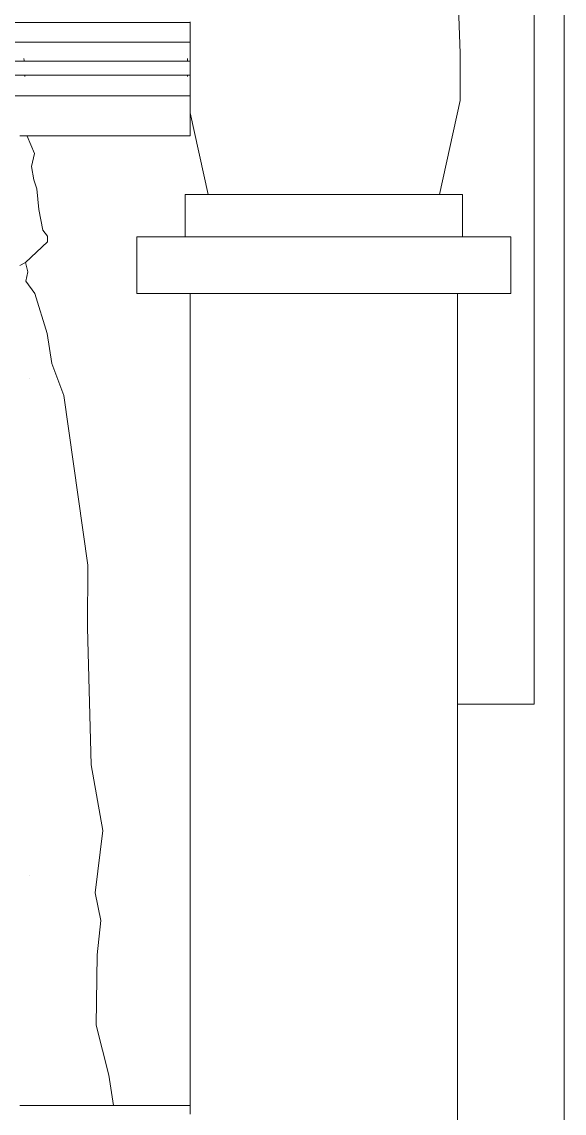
# Model space of a CAD drawing. Header units: inches. Extents: x 16.2 to 49.2, y 7.1 to 20.7.
# Drawn here: x 47.532 to 47.989, y 8.196 to 9.115 of the extents above; entities that cross this region are included whole.
import ezdxf

# ---------------------------------------------------------------- set-up
doc = ezdxf.new("R2010")
doc.units = ezdxf.units.IN
doc.header["$MEASUREMENT"] = 0
doc.layers.add('0inne_gulv', color=252, linetype='Continuous', lineweight=13)

# ---------------------------------------------------------------- blocks, each defined once
blk = doc.blocks.new('DEREK SMALL HOUSE ls')
for p, q in [((1.82827, -0.05494), (1.82827, -2.50481)), ((1.74051, -1.46867), (1.73872, -1.41328)), ((1.80287, -1.41328), (1.80287, -2.0174)), ((0.47827, -1.4427), (1.51327, -1.4427)), ((1.51327, -1.4427), (1.51327, -1.44234)), ((1.51327, -1.4594), (1.51327, -1.4427)), ((0.47827, -1.4594), (1.51327, -1.4594)), ((1.51327, -1.4594), (1.51327, -1.47539)), ((1.74051, -1.5086), (1.74051, -1.46867)), ((0.47827, -1.47539), (1.51327, -1.47539)), ((1.37331, -1.475), (1.37299, -1.47321)), ((1.51103, -1.475), (1.51103, -1.47321)), ((1.51327, -1.48708), (1.51327, -1.47539)), ((1.37395, -1.48708), (1.20217, -1.48708)), ((1.37387, -1.48825), (1.37395, -1.48708)), ((1.37395, -1.48708), (1.51103, -1.48708)), ((1.51103, -1.48825), (1.51103, -1.48708)), ((1.51103, -1.48708), (1.51327, -1.48708)), ((1.51327, -1.50452), (1.51327, -1.48708)), ((1.2007, -1.50452), (1.37267, -1.50452)), ((1.37267, -1.50452), (1.37269, -1.50422)), ((1.37267, -1.50452), (1.51103, -1.50452)), ((1.51103, -1.50452), (1.51103, -1.50422)), ((1.51103, -1.50452), (1.51327, -1.50452)), ((1.51327, -1.51885), (1.51327, -1.50452)), ((1.7232, -1.58776), (1.74051, -1.5086)), ((1.52834, -1.58776), (1.51327, -1.51885)), ((1.51327, -1.53841), (1.51327, -1.51885)), ((1.36965, -1.53841), (1.51327, -1.53841)), ((1.36971, -1.53841), (1.37569, -1.53841)), ((1.3757, -1.53853), (1.37569, -1.53841)), ((1.37569, -1.53841), (1.51327, -1.53841)), ((1.37569, -1.53841), (1.51327, -1.53841)), ((1.38187, -1.55333), (1.3757, -1.53853)), ((1.37939, -1.56428), (1.38187, -1.55333)), ((1.3814, -1.57532), (1.37939, -1.56428)), ((1.38395, -1.58292), (1.3814, -1.57532)), ((1.38574, -1.60047), (1.38395, -1.58292)), ((1.52834, -1.58776), (1.50886, -1.58776)), ((1.50886, -1.62349), (1.50886, -1.58776)), ((1.7232, -1.58776), (1.52834, -1.58776)), ((1.74268, -1.58776), (1.7232, -1.58776)), ((1.74268, -1.62349), (1.74268, -1.58776)), ((1.3889, -1.61782), (1.38574, -1.60047)), ((1.39291, -1.62282), (1.3889, -1.61782)), ((1.37427, -1.64518), (1.39298, -1.62763)), ((1.39298, -1.62763), (1.39291, -1.62282)), ((1.46827, -1.62349), (1.46827, -1.67113)), ((1.50886, -1.62349), (1.46827, -1.62349)), ((1.50886, -1.62349), (1.74268, -1.62349)), ((1.78327, -1.62349), (1.74268, -1.62349)), ((1.78327, -1.62349), (1.78327, -1.67113)), ((1.36971, -1.64767), (1.37427, -1.64518)), ((1.37626, -1.65295), (1.37427, -1.64518)), ((1.37472, -1.66082), (1.37626, -1.65295)), ((1.38238, -1.67111), (1.37472, -1.66082)), ((1.39274, -1.70483), (1.38238, -1.67111)), ((1.46827, -1.67113), (1.51327, -1.67113)), ((1.51327, -1.67113), (1.73827, -1.67113)), ((1.51327, -2.35549), (1.51327, -1.67113)), ((1.73827, -2.0174), (1.73827, -1.67113)), ((1.73827, -1.67113), (1.78327, -1.67113)), ((1.39661, -1.73019), (1.39274, -1.70483)), ((1.40669, -1.75723), (1.39661, -1.73019)), ((1.37738, -1.74295), (1.37741, -1.74295)), ((1.42698, -1.9001), (1.40669, -1.75723)), ((1.42654, -1.95301), (1.42698, -1.9001)), ((1.42977, -2.06841), (1.42654, -1.95301)), ((1.80287, -2.0174), (1.73827, -2.0174)), ((1.73827, -2.38571), (1.73827, -2.0174)), ((1.43959, -2.12366), (1.42977, -2.06841)), ((1.43307, -2.17617), (1.43959, -2.12366)), ((1.37738, -2.16173), (1.37741, -2.16173)), ((1.438, -2.19971), (1.43307, -2.17617)), ((1.43476, -2.22839), (1.438, -2.19971)), ((1.43384, -2.28771), (1.43476, -2.22839)), ((1.44468, -2.32981), (1.43384, -2.28771)), ((1.44842, -2.35549), (1.44468, -2.32981)), ((1.36971, -2.35549), (1.44842, -2.35549)), ((1.44842, -2.35549), (1.51327, -2.35549)), ((1.51327, -2.3627), (1.51327, -2.35549))]:
    blk.add_line(p, q)

msp = doc.modelspace()

# ---------------------------------------------------------------- block references
at = {"layer": '0inne_gulv'}
msp.add_blockref('DEREK SMALL HOUSE ls', (46.16025, 10.55746), dxfattribs=at)

doc.saveas('drawing.dxf')
